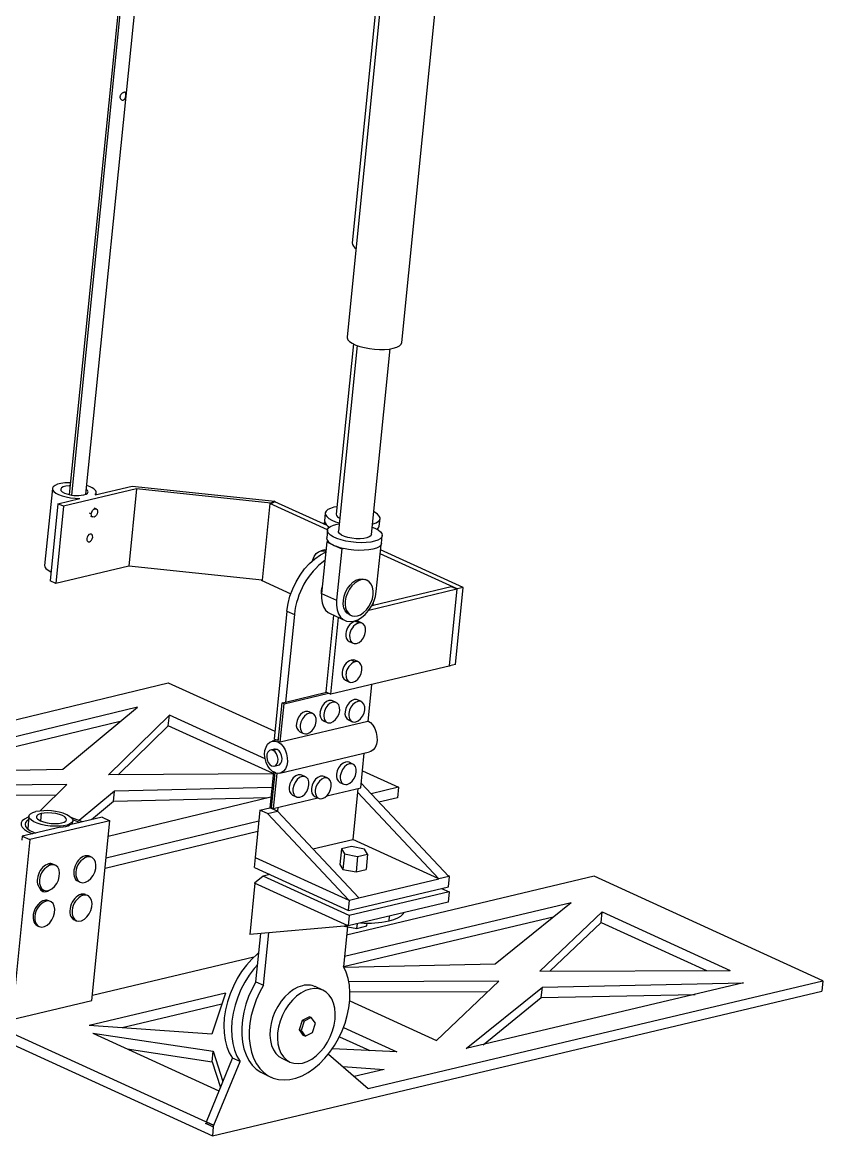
# Model space of a CAD drawing. Header units: inches. Extents: x 0.1 to 8.4, y 0.1 to 10.9.
# Drawn here: x 4.151 to 5.582, y 2.074 to 4.065 of the extents above; entities that cross this region are included whole.
import ezdxf

# ---------------------------------------------------------------- set-up
doc = ezdxf.new("R2010")
doc.units = ezdxf.units.IN
doc.header["$MEASUREMENT"] = 0

msp = doc.modelspace()

# ---------------------------------------------------------------- linework, layer by layer
at = {"color": 7, "linetype": 'Continuous', "lineweight": 25}
for p, q in [((4.2646, 3.221), (4.4076, 4.641)), ((4.3772, 4.6341), (4.2348, 3.2203)), ((4.8292, 3.4924), (4.92, 4.3938)), ((4.816, 4.3429), (4.7313, 3.5023)), ((4.8069, 4.33), (4.7405, 3.6705)), ((4.7427, 3.4898), (4.712, 3.1853)), ((4.7495, 3.4869), (4.7161, 3.1548)), ((4.7748, 3.1489), (4.8083, 3.481)), ((4.2047, 3.2313), (4.1908, 3.0933)), ((4.3552, 3.2306), (4.2244, 3.1994)), ((4.2813, 3.22), (4.3473, 3.2357)), ((4.3552, 3.2306), (4.3413, 3.0926)), ((4.3473, 3.2357), (4.6022, 3.2084)), ((4.595, 3.2049), (4.3552, 3.2306)), ((4.2143, 3.204), (4.2536, 3.2134)), ((4.2828, 3.2203), (4.2831, 3.2234)), ((4.5949, 3.2041), (4.6019, 3.2075)), ((4.6022, 3.2084), (4.595, 3.2049)), ((4.6024, 3.2076), (4.6019, 3.2075)), ((4.6022, 3.2084), (4.6022, 3.2076)), ((4.6958, 3.1651), (4.6024, 3.2076)), ((4.2143, 3.204), (4.2004, 3.066)), ((4.2244, 3.1994), (4.2105, 3.0614)), ((4.2244, 3.1994), (4.2143, 3.204)), ((4.2831, 3.1947), (4.2795, 3.1963)), ((4.5935, 3.2043), (4.5797, 3.0671)), ((4.6966, 3.1573), (4.5935, 3.2043)), ((4.5935, 3.2043), (4.5949, 3.2041)), ((4.595, 3.2049), (4.5949, 3.2041)), ((4.6924, 3.1872), (4.691, 3.1734)), ((4.7134, 3.1987), (4.7078, 3.1976)), ((4.273, 3.182), (4.2766, 3.1804)), ((4.6908, 3.1674), (4.6912, 3.1713)), ((4.789, 3.1636), (4.7904, 3.1774)), ((4.6965, 3.1568), (4.6951, 3.143)), ((4.7877, 3.1567), (4.7879, 3.1566)), ((4.7879, 3.1566), (4.7879, 3.1566)), ((4.7879, 3.1566), (4.7879, 3.1565)), ((4.793, 3.1331), (4.7944, 3.1469)), ((4.695, 3.1357), (4.6857, 3.0437)), ((4.698, 3.1364), (4.695, 3.1357)), ((4.695, 3.1357), (4.7084, 3.1295)), ((4.7084, 3.1295), (4.7219, 3.1234)), ((4.7837, 3.047), (4.7921, 3.1305)), ((4.6916, 3.1215), (4.6844, 3.1198)), ((4.7219, 3.1234), (4.7127, 3.0314)), ((4.7249, 3.1241), (4.7219, 3.1234)), ((4.9282, 3.0519), (4.7905, 3.1146)), ((4.9389, 3.0544), (4.7912, 3.1217)), ((4.3413, 3.0926), (4.2105, 3.0614)), ((4.5797, 3.0671), (4.3413, 3.0926)), ((4.5779, 3.0673), (4.5778, 3.0671)), ((4.5778, 3.0671), (4.6308, 3.043)), ((4.7673, 3.0669), (4.764, 3.0685)), ((4.2105, 3.0614), (4.2004, 3.066)), ((4.7703, 3.0136), (4.9277, 3.0516)), ((4.778, 3.0225), (4.9176, 3.0562)), ((4.9277, 3.0516), (4.9139, 2.9141)), ((4.9143, 2.9139), (4.9282, 3.0519)), ((4.9176, 3.0562), (4.9277, 3.0516)), ((4.925, 2.9165), (4.9389, 3.0544)), ((4.9389, 3.0544), (4.9282, 3.0519)), ((4.6857, 3.0437), (4.7127, 3.0314)), ((4.778, 3.0217), (4.7786, 3.0283)), ((4.6239, 3.0121), (4.6008, 2.7832)), ((4.6239, 3.0121), (4.6374, 3.006)), ((4.701, 3.0074), (4.7279, 2.9951)), ((4.778, 3.0217), (4.7751, 3.021)), ((4.6374, 3.006), (4.6216, 2.8493)), ((4.7072, 3.0046), (4.6934, 2.8673)), ((4.7024, 2.8632), (4.7163, 3.0004)), ((4.7354, 3.0058), (4.7388, 3.0042)), ((4.7521, 2.9907), (4.7454, 2.9938)), ((4.7584, 2.9902), (4.7517, 2.9933)), ((4.7354, 2.9575), (4.7421, 2.9544)), ((4.9164, 2.9142), (4.7024, 2.8632)), ((4.7456, 2.9214), (4.7388, 2.9245)), ((4.7519, 2.921), (4.7451, 2.924)), ((4.9139, 2.9141), (4.9143, 2.9139)), ((4.925, 2.9165), (4.9143, 2.9139)), ((4.9164, 2.9144), (4.9164, 2.9142)), ((4.7288, 2.8882), (4.7356, 2.8851)), ((3.9525, 2.7722), (4.4116, 2.8835)), ((4.4116, 2.8835), (4.6022, 2.7971)), ((4.775, 2.8805), (4.7684, 2.8146)), ((4.6153, 2.8478), (4.6216, 2.8493)), ((4.6187, 2.8462), (4.6981, 2.8652)), ((4.6216, 2.8493), (4.6947, 2.8667)), ((4.6934, 2.8673), (4.7024, 2.8632)), ((4.7122, 2.8486), (4.7054, 2.8517)), ((4.757, 2.85), (4.7503, 2.8531)), ((4.3567, 2.8401), (3.9551, 2.7428)), ((4.2235, 2.7294), (4.3567, 2.8401)), ((4.6084, 2.7788), (4.6153, 2.8478)), ((4.6117, 2.7773), (4.6187, 2.8462)), ((4.6187, 2.8462), (4.6153, 2.8478)), ((4.6701, 2.829), (4.6634, 2.832)), ((4.3257, 2.8144), (3.9533, 2.7241)), ((4.3049, 2.719), (4.4137, 2.8256)), ((4.4118, 2.8069), (4.4137, 2.8256)), ((4.5849, 2.748), (4.4137, 2.8256)), ((4.7684, 2.8146), (4.6117, 2.7773)), ((4.6891, 2.8159), (4.6959, 2.8128)), ((4.734, 2.8173), (4.7407, 2.8142)), ((4.3222, 2.7191), (4.4118, 2.8069)), ((4.5996, 2.7218), (4.4118, 2.8069)), ((4.647, 2.7962), (4.6538, 2.7931)), ((4.6054, 2.7812), (4.5976, 2.7794)), ((4.6053, 2.7812), (4.6008, 2.7832)), ((4.6117, 2.7773), (4.6091, 2.7784)), ((4.6016, 2.7651), (4.5945, 2.7634)), ((4.6064, 2.7645), (4.5993, 2.7628)), ((4.6113, 2.7219), (4.7716, 2.7601)), ((4.7559, 2.6961), (4.7622, 2.7579)), ((3.9531, 2.723), (4.2235, 2.7294)), ((4.6013, 2.7347), (4.6084, 2.7364)), ((4.7417, 2.7384), (4.735, 2.7415)), ((4.5995, 2.7208), (4.3049, 2.719)), ((4.5999, 2.7243), (4.5935, 2.6602)), ((4.6022, 2.7233), (4.5959, 2.6602)), ((4.6004, 2.7241), (4.5983, 2.725)), ((4.6056, 2.7218), (4.5992, 2.6587)), ((4.6038, 2.7226), (4.6004, 2.7242)), ((4.6004, 2.7241), (4.6004, 2.7242)), ((4.6005, 2.7241), (4.6004, 2.7241)), ((4.6037, 2.7223), (4.6038, 2.7226)), ((4.6571, 2.7155), (4.6504, 2.7186)), ((4.6969, 2.713), (4.6902, 2.7161)), ((4.759, 2.7261), (4.8233, 2.6969)), ((4.2305, 2.7016), (3.9707, 2.7)), ((4.2305, 2.7016), (4.1825, 2.6546)), ((4.3159, 2.69), (4.2526, 2.6374)), ((4.314, 2.6713), (4.3159, 2.69)), ((4.5971, 2.6967), (4.3159, 2.69)), ((4.695, 2.6815), (4.7559, 2.6961)), ((4.7187, 2.7056), (4.7254, 2.7026)), ((4.7506, 2.6948), (4.7499, 2.688)), ((4.7567, 2.704), (4.9135, 2.5371)), ((4.8233, 2.6969), (4.7745, 2.6851)), ((4.8233, 2.6969), (4.8214, 2.6782)), ((4.2113, 2.6828), (3.9706, 2.6814)), ((4.314, 2.6713), (4.2748, 2.6387)), ((4.5954, 2.6794), (4.3044, 2.6088)), ((4.5894, 2.6779), (4.314, 2.6713)), ((4.5992, 2.6587), (4.6793, 2.6778)), ((4.6341, 2.6828), (4.6408, 2.6797)), ((4.6739, 2.6803), (4.6806, 2.6772)), ((4.7499, 2.688), (4.7415, 2.6034)), ((4.7499, 2.688), (4.8956, 2.5329)), ((4.8214, 2.6782), (4.7885, 2.6702)), ((4.5756, 2.656), (4.5672, 2.5714)), ((4.5756, 2.656), (4.5935, 2.6602)), ((4.589, 2.6499), (4.5756, 2.656)), ((4.589, 2.6499), (4.6069, 2.6541)), ((4.589, 2.6499), (4.7348, 2.4947)), ((4.6069, 2.6541), (4.5935, 2.6602)), ((4.5959, 2.6602), (4.5992, 2.6587)), ((4.6076, 2.6607), (4.6069, 2.6541)), ((4.6069, 2.6541), (4.7526, 2.499)), ((4.1628, 2.645), (4.1605, 2.6226)), ((4.3072, 2.6371), (4.1642, 2.6032)), ((4.2938, 2.6432), (4.2358, 2.6295)), ((4.2405, 2.6306), (4.2411, 2.6371)), ((4.2752, 2.3153), (4.3072, 2.6371)), ((4.2938, 2.6432), (4.3072, 2.6371)), ((4.5737, 2.6364), (4.3006, 2.5702)), ((4.1508, 2.6093), (4.1501, 2.6021)), ((4.2189, 2.6255), (4.1508, 2.6093)), ((4.1508, 2.6093), (4.1642, 2.6032)), ((4.5718, 2.6177), (4.2987, 2.5515)), ((4.1642, 2.6032), (4.1322, 2.2814)), ((4.6704, 2.5865), (4.7415, 2.6034)), ((4.7391, 2.5907), (4.7212, 2.5865)), ((4.7625, 2.5862), (4.7391, 2.5907)), ((4.8956, 2.5329), (4.7415, 2.6034)), ((4.2668, 2.5724), (4.263, 2.5741)), ((4.2747, 2.5718), (4.2709, 2.5735)), ((4.5662, 2.5532), (4.568, 2.571)), ((4.5672, 2.5714), (4.7348, 2.4947)), ((4.7212, 2.5865), (4.7184, 2.5589)), ((4.7212, 2.5865), (4.7268, 2.5777)), ((4.7268, 2.5777), (4.724, 2.5501)), ((4.7268, 2.5777), (4.7502, 2.5732)), ((4.7502, 2.5732), (4.7475, 2.5456)), ((4.7502, 2.5732), (4.7681, 2.5774)), ((4.7681, 2.5774), (4.7625, 2.5862)), ((4.7681, 2.5774), (4.7653, 2.5498)), ((4.2018, 2.5581), (4.1978, 2.5599)), ((4.2097, 2.5575), (4.2057, 2.5593)), ((4.5662, 2.5532), (4.7338, 2.4765)), ((4.7184, 2.5589), (4.724, 2.5501)), ((4.724, 2.5501), (4.7475, 2.5456)), ((4.7475, 2.5456), (4.7653, 2.5498)), ((4.5812, 2.5378), (4.5659, 2.5255)), ((4.5935, 2.5407), (4.5812, 2.5378)), ((4.7353, 2.4673), (4.5812, 2.5378)), ((5.1733, 2.5376), (4.7305, 2.4325)), ((4.7526, 2.499), (4.8956, 2.5329)), ((4.9135, 2.5371), (4.8956, 2.5329)), ((4.9143, 2.5373), (4.9125, 2.5382)), ((4.9125, 2.5189), (4.9143, 2.5373)), ((4.9135, 2.5371), (4.9143, 2.5373)), ((5.5817, 2.3508), (5.1733, 2.5376)), ((4.1819, 2.5169), (4.1826, 2.5166)), ((4.1859, 2.5142), (4.1893, 2.5127)), ((4.1872, 2.5104), (4.1879, 2.5101)), ((4.2505, 2.5287), (4.2543, 2.527)), ((4.5665, 2.5253), (4.5574, 2.4338)), ((4.7335, 2.4489), (4.5659, 2.5255)), ((4.7338, 2.4765), (4.9125, 2.5189)), ((4.9141, 2.5097), (4.7353, 2.4673)), ((4.9002, 2.516), (4.9141, 2.5097)), ((4.9141, 2.5097), (4.9122, 2.4913)), ((4.1934, 2.4933), (4.1904, 2.4946)), ((4.2013, 2.4927), (4.1983, 2.494)), ((4.2599, 2.5037), (4.2561, 2.5054)), ((4.2678, 2.5031), (4.264, 2.5048)), ((5.1319, 2.4904), (4.7267, 2.3942)), ((4.9122, 2.4913), (4.7335, 2.4489)), ((4.7338, 2.4765), (4.7356, 2.4949)), ((4.7348, 2.4947), (4.7356, 2.4949)), ((4.7356, 2.4949), (4.7526, 2.499)), ((5.1319, 2.4904), (4.996, 2.3804)), ((5.1873, 2.4739), (5.0759, 2.368)), ((5.1855, 2.4552), (5.1873, 2.4739)), ((5.1873, 2.4739), (5.416, 2.3693)), ((4.1772, 2.4496), (4.1809, 2.4479)), ((4.2436, 2.4601), (4.2474, 2.4583)), ((5.1, 2.4645), (4.7252, 2.3756)), ((4.7353, 2.4673), (4.7335, 2.4489)), ((4.7491, 2.4443), (4.7499, 2.4528)), ((4.7666, 2.4488), (4.7671, 2.4539)), ((5.1855, 2.4552), (5.0938, 2.3681)), ((5.1855, 2.4552), (5.3737, 2.3691)), ((4.7331, 2.4491), (4.5574, 2.4338)), ((4.5686, 2.3489), (4.5772, 2.4355)), ((4.582, 2.3428), (4.5913, 2.4368)), ((4.732, 2.4474), (4.7249, 2.3761)), ((4.7261, 2.4485), (4.7491, 2.4443)), ((4.7491, 2.4443), (4.7666, 2.4488)), ((4.5647, 2.3931), (4.2761, 2.3247)), ((4.996, 2.3804), (4.7257, 2.3747)), ((5.0028, 2.35), (4.7345, 2.349)), ((4.7692, 2.158), (5.5817, 2.3508)), ((5.0028, 2.35), (4.8914, 2.2442)), ((5.0759, 2.368), (5.416, 2.3693)), ((5.5817, 2.3508), (5.5799, 2.3321)), ((4.4907, 2.0737), (5.5799, 2.3321)), ((4.5686, 2.3489), (4.582, 2.3428)), ((4.688, 2.3341), (4.6746, 2.3403)), ((4.9831, 2.3313), (4.7365, 2.3304)), ((5.4401, 2.3469), (4.9446, 2.2294)), ((4.9446, 2.2294), (5.0805, 2.3393)), ((5.0787, 2.3206), (5.0805, 2.3393)), ((5.0805, 2.3393), (5.4401, 2.3469)), ((4.1322, 2.2814), (4.2752, 2.3153)), ((4.5142, 2.3289), (4.2702, 2.271)), ((4.5142, 2.3289), (4.4896, 2.2554)), ((4.7361, 2.3152), (4.8914, 2.2442)), ((4.9747, 2.2365), (5.0787, 2.3206)), ((5.0787, 2.3206), (5.3538, 2.3264)), ((4.5076, 2.309), (4.3294, 2.2668)), ((4.0842, 2.2791), (4.4926, 2.0923)), ((4.4896, 2.2554), (4.2702, 2.271)), ((4.6512, 2.2799), (4.6458, 2.2633)), ((4.6545, 2.2784), (4.6491, 2.2618)), ((4.664, 2.2864), (4.6512, 2.2799)), ((4.6545, 2.2784), (4.6512, 2.2799)), ((4.6674, 2.2849), (4.6545, 2.2784)), ((4.6674, 2.2849), (4.664, 2.2864)), ((4.6748, 2.2748), (4.6674, 2.2849)), ((4.6694, 2.2582), (4.6748, 2.2748)), ((4.0823, 2.2604), (4.4907, 2.0737)), ((4.2767, 2.257), (4.4922, 2.2247)), ((4.2767, 2.257), (4.5024, 2.1538)), ((4.6458, 2.2633), (4.6532, 2.2532)), ((4.6491, 2.2618), (4.6458, 2.2633)), ((4.6491, 2.2618), (4.6565, 2.2517)), ((4.6565, 2.2517), (4.6532, 2.2532)), ((4.6565, 2.2517), (4.6694, 2.2582)), ((4.7178, 2.2507), (4.7723, 2.2258)), ((4.725, 2.267), (4.8201, 2.2235)), ((4.3384, 2.2288), (4.4903, 2.206)), ((4.4799, 2.0988), (4.5265, 2.2126)), ((4.4903, 2.206), (4.4922, 2.2247)), ((4.4922, 2.2247), (4.5094, 2.1709)), ((4.5401, 2.2063), (4.5265, 2.2126)), ((4.6158, 2.2116), (4.6292, 2.2055)), ((4.6982, 2.2198), (4.7692, 2.158)), ((4.8201, 2.2235), (4.7051, 2.2291)), ((4.4903, 2.206), (4.505, 2.1602)), ((4.4935, 2.0926), (4.5401, 2.2063)), ((4.7237, 2.1976), (4.7975, 2.1924)), ((4.7975, 2.1924), (4.7442, 2.1797)), ((4.5819, 2.1847), (4.5953, 2.1786)), ((4.4785, 2.0956), (4.4787, 2.0959)), ((4.4922, 2.0893), (4.4785, 2.0956)), ((4.4787, 2.0959), (4.4923, 2.0897)), ((4.4799, 2.0988), (4.4935, 2.0926)), ((4.4926, 2.0923), (4.4923, 2.0897)), ((4.4926, 2.0923), (4.4935, 2.0926)), ((4.4923, 2.0894), (4.4907, 2.0737)), ((4.4922, 2.0893), (4.4923, 2.0897)), ((4.4922, 2.0893), (4.4923, 2.0894))]:
    msp.add_line(p, q, dxfattribs=at)
at = {"color": 8, "linetype": 'Continuous', "lineweight": 25}
for p, q in [((4.2391, 3.2195), (4.3817, 4.6351)), ((4.2706, 3.1878), (4.2742, 3.1862)), ((4.1845, 2.6499), (4.1832, 2.6369)), ((4.8065, 2.4578), (4.8074, 2.4664))]:
    msp.add_line(p, q, dxfattribs=at)
at = {"color": 7, "linetype": 'Continuous', "lineweight": 25, "flags": 128}
for points in [[(4.7313, 3.5023), (4.7314, 3.5006), (4.7329, 3.4973), (4.736, 3.494), (4.7407, 3.4909), (4.7469, 3.4879), (4.7542, 3.4853), (4.7624, 3.4832), (4.7713, 3.4815), (4.7804, 3.4804), (4.7896, 3.4799), (4.7985, 3.48), (4.8067, 3.4807), (4.8139, 3.4821)], [(4.8139, 3.4821), (4.8202, 3.484), (4.825, 3.4865), (4.828, 3.4894), (4.8292, 3.4924)], [(4.2369, 3.2413), (4.2347, 3.2414), (4.227, 3.2411), (4.22, 3.2402), (4.214, 3.2388), (4.2094, 3.2369), (4.2063, 3.2345), (4.2048, 3.2318), (4.2051, 3.229), (4.2071, 3.226), (4.2107, 3.2231), (4.2157, 3.2204), (4.222, 3.2181), (4.2293, 3.2161), (4.2372, 3.2146), (4.2454, 3.2137), (4.2536, 3.2134), (4.2536, 3.2134)], [(4.2364, 3.2361), (4.2347, 3.236), (4.2288, 3.2354), (4.2241, 3.2341), (4.2209, 3.2323), (4.2195, 3.2302), (4.2199, 3.2278), (4.2222, 3.2254), (4.2261, 3.2231)], [(4.2607, 3.2197), (4.265, 3.2212), (4.2676, 3.2231), (4.2684, 3.2254), (4.2674, 3.2278), (4.2654, 3.2295)], [(4.2724, 3.2342), (4.2662, 3.2366), (4.2661, 3.2366)], [(4.2813, 3.22), (4.2825, 3.2216), (4.2831, 3.2234), (4.2829, 3.2252), (4.2821, 3.227), (4.2806, 3.2289), (4.2785, 3.2307), (4.2757, 3.2325), (4.2724, 3.2342)], [(4.2742, 3.1862), (4.2749, 3.1891), (4.2764, 3.1918), (4.2784, 3.1938), (4.2806, 3.1949), (4.2827, 3.1948), (4.2844, 3.1937), (4.2854, 3.1916), (4.2855, 3.1889), (4.2848, 3.186), (4.2833, 3.1833), (4.2813, 3.1813), (4.2791, 3.1802), (4.277, 3.1803), (4.2753, 3.1814), (4.2743, 3.1835), (4.2742, 3.1862)], [(4.7078, 3.1976), (4.7016, 3.1957), (4.6969, 3.1934), (4.6938, 3.1906), (4.6925, 3.1875), (4.6929, 3.1843), (4.695, 3.1809), (4.6989, 3.1777), (4.7042, 3.1745), (4.7109, 3.1717), (4.7176, 3.1696)], [(4.7767, 3.1674), (4.7783, 3.1679), (4.7837, 3.17), (4.7876, 3.1726), (4.7899, 3.1755), (4.7903, 3.1787), (4.7891, 3.182), (4.7861, 3.1853), (4.7814, 3.1885), (4.7789, 3.1899)], [(4.7762, 3.1623), (4.7811, 3.1603), (4.7868, 3.1573), (4.791, 3.154), (4.7936, 3.1507), (4.7944, 3.1474), (4.7935, 3.1443), (4.7908, 3.1414), (4.7865, 3.139), (4.7807, 3.1369), (4.7737, 3.1355), (4.7656, 3.1346), (4.7568, 3.1343), (4.7476, 3.1347), (4.7382, 3.1357), (4.7292, 3.1373), (4.7208, 3.1394), (4.7132, 3.1419), (4.7068, 3.1448), (4.7018, 3.148), (4.6984, 3.1513), (4.6966, 3.1546), (4.6967, 3.1579), (4.6985, 3.1609), (4.702, 3.1635), (4.7071, 3.1658), (4.7135, 3.1675), (4.7174, 3.1682)], [(4.2707, 3.1359), (4.2728, 3.1369), (4.2747, 3.1388), (4.276, 3.1414), (4.2767, 3.1441), (4.2766, 3.1466), (4.2756, 3.1486), (4.2741, 3.1497), (4.2721, 3.1497), (4.27, 3.1487), (4.2681, 3.1468), (4.2667, 3.1443), (4.266, 3.1416)], [(4.7748, 3.1489), (4.7739, 3.1468), (4.7712, 3.1447), (4.7669, 3.143), (4.7613, 3.1419), (4.7546, 3.1414), (4.7474, 3.1415), (4.74, 3.1423), (4.733, 3.1437), (4.7268, 3.1456), (4.7217, 3.1479), (4.7181, 3.1505), (4.7163, 3.1531), (4.7161, 3.1548)], [(4.7851, 3.1579), (4.7879, 3.1607), (4.789, 3.1636)], [(4.266, 3.1416), (4.266, 3.1402), (4.2662, 3.139), (4.2666, 3.1379), (4.2671, 3.137), (4.2678, 3.1364), (4.2687, 3.136), (4.2697, 3.1358), (4.2707, 3.1359)], [(4.698, 3.1364), (4.6956, 3.1398), (4.6951, 3.143)], [(4.793, 3.1331), (4.793, 3.133), (4.7917, 3.1299), (4.7886, 3.1271), (4.7839, 3.1246), (4.7777, 3.1227), (4.7702, 3.1214), (4.7618, 3.1207), (4.7527, 3.1206), (4.7433, 3.1211), (4.7339, 3.1223), (4.7249, 3.1241)], [(4.6239, 3.0121), (4.6259, 3.0254), (4.6294, 3.0387), (4.6342, 3.0519), (4.6402, 3.0645), (4.6474, 3.0765), (4.6555, 3.0875), (4.6644, 3.0973), (4.674, 3.1057), (4.684, 3.1126), (4.6931, 3.1173)], [(4.6698, 3.1022), (4.6702, 3.1039), (4.6726, 3.1099), (4.676, 3.1147), (4.6803, 3.1181), (4.6851, 3.1199), (4.6904, 3.12), (4.6933, 3.1193)], [(4.6916, 3.1215), (4.6923, 3.1216), (4.6936, 3.1218)], [(4.1908, 3.0933), (4.1912, 3.091), (4.1932, 3.088), (4.1968, 3.0852), (4.2018, 3.0825), (4.202, 3.0824)], [(4.7354, 3.0058), (4.7316, 3.0082), (4.7282, 3.0124), (4.7258, 3.0178), (4.7247, 3.0242), (4.7248, 3.0312), (4.7261, 3.0385), (4.7287, 3.0457), (4.7322, 3.0525), (4.7367, 3.0586), (4.7418, 3.0635), (4.7473, 3.0672), (4.753, 3.0693), (4.7584, 3.0698), (4.7634, 3.0687), (4.764, 3.0685)], [(4.7498, 3.0034), (4.7555, 3.0055), (4.761, 3.0092), (4.7661, 3.0141), (4.7705, 3.0202), (4.7741, 3.027), (4.7767, 3.0342), (4.778, 3.0415), (4.7781, 3.0485), (4.7769, 3.0549), (4.7746, 3.0603), (4.7712, 3.0645), (4.7668, 3.0672), (4.7618, 3.0683), (4.7563, 3.0678), (4.7507, 3.0656), (4.7452, 3.062), (4.7401, 3.057), (4.7356, 3.051), (4.732, 3.0442), (4.7295, 3.0369), (4.7281, 3.0296)], [(4.6857, 3.0429), (4.6858, 3.0489), (4.6869, 3.055)], [(4.7436, 2.9939), (4.7505, 2.9964), (4.7573, 3.0005), (4.7638, 3.006), (4.7697, 3.0128), (4.7748, 3.0206), (4.779, 3.0291), (4.782, 3.038), (4.7837, 3.047)], [(4.6857, 3.0437), (4.6855, 3.0349), (4.6867, 3.0267), (4.6892, 3.0196), (4.6929, 3.0137), (4.6977, 3.0092), (4.701, 3.0074)], [(4.7127, 3.0314), (4.7124, 3.0226), (4.7136, 3.0145), (4.7161, 3.0073), (4.7198, 3.0014), (4.7246, 2.997), (4.7304, 2.9942), (4.7368, 2.9932), (4.7436, 2.9939)], [(4.7281, 3.0296), (4.728, 3.0235), (4.7288, 3.0178), (4.7305, 3.0128), (4.7332, 3.0086), (4.7365, 3.0055), (4.7405, 3.0036), (4.745, 3.0028), (4.7498, 3.0034)], [(4.736, 2.9689), (4.7362, 2.9634), (4.7377, 2.9588), (4.7404, 2.9554), (4.7441, 2.9538), (4.7484, 2.9539), (4.7529, 2.9559), (4.7571, 2.9594), (4.7607, 2.9643), (4.7632, 2.9699), (4.7645, 2.9757), (4.7644, 2.9812), (4.7629, 2.9859), (4.7601, 2.9892), (4.7564, 2.9909), (4.7521, 2.9907)], [(4.7517, 2.9933), (4.7497, 2.9939), (4.7454, 2.9938)], [(4.7295, 2.8996), (4.7296, 2.8941), (4.7311, 2.8895), (4.7338, 2.8862), (4.7376, 2.8845), (4.7419, 2.8846), (4.7464, 2.8866), (4.7506, 2.8902), (4.7542, 2.895), (4.7567, 2.9006), (4.758, 2.9064), (4.7578, 2.912), (4.7563, 2.9166), (4.7536, 2.9199), (4.7499, 2.9216), (4.7456, 2.9214)], [(4.7451, 2.924), (4.7432, 2.9247), (4.7388, 2.9245)], [(4.7054, 2.8517), (4.7035, 2.8523), (4.6991, 2.8522), (4.6947, 2.8502), (4.6904, 2.8467), (4.6869, 2.8418), (4.6843, 2.8362), (4.683, 2.8304)], [(4.7022, 2.8123), (4.7067, 2.8143), (4.7109, 2.8178), (4.7145, 2.8227), (4.717, 2.8283), (4.7183, 2.8341), (4.7181, 2.8396), (4.7166, 2.8443), (4.7139, 2.8476), (4.7102, 2.8493), (4.7059, 2.8491), (4.7014, 2.8472), (4.6971, 2.8436), (4.6936, 2.8388), (4.691, 2.8332), (4.6898, 2.8273)], [(4.7503, 2.8531), (4.7483, 2.8537), (4.744, 2.8536), (4.7395, 2.8516), (4.7353, 2.8481), (4.7317, 2.8432), (4.7292, 2.8376), (4.7279, 2.8318)], [(4.747, 2.8137), (4.7515, 2.8157), (4.7557, 2.8192), (4.7593, 2.8241), (4.7618, 2.8297), (4.7631, 2.8355), (4.763, 2.841), (4.7615, 2.8457), (4.7587, 2.849), (4.755, 2.8507), (4.7507, 2.8505), (4.7462, 2.8486), (4.742, 2.845), (4.7384, 2.8402), (4.7359, 2.8346), (4.7346, 2.8287)], [(4.6634, 2.832), (4.6614, 2.8327), (4.657, 2.8325), (4.6526, 2.8306), (4.6483, 2.827), (4.6448, 2.8222), (4.6422, 2.8166), (4.641, 2.8107)], [(4.6601, 2.7927), (4.6646, 2.7946), (4.6688, 2.7982), (4.6724, 2.803), (4.6749, 2.8086), (4.6762, 2.8145), (4.676, 2.82), (4.6745, 2.8246), (4.6718, 2.8279), (4.6681, 2.8296), (4.6638, 2.8295), (4.6593, 2.8275), (4.6551, 2.824), (4.6515, 2.8191), (4.649, 2.8135), (4.6477, 2.8077)], [(4.7346, 2.8287), (4.7345, 2.8252), (4.735, 2.8219), (4.736, 2.8191), (4.7375, 2.8167), (4.7394, 2.8149), (4.7417, 2.8138), (4.7443, 2.8134), (4.747, 2.8137)], [(4.6898, 2.8273), (4.6897, 2.8238), (4.6902, 2.8205), (4.6911, 2.8177), (4.6926, 2.8153), (4.6946, 2.8135), (4.6969, 2.8124), (4.6994, 2.812), (4.7022, 2.8123)], [(4.7685, 2.8159), (4.7731, 2.8128), (4.7774, 2.8079), (4.781, 2.8019), (4.7835, 2.795), (4.7849, 2.7878), (4.785, 2.7806), (4.7838, 2.774), (4.7815, 2.7682), (4.7781, 2.7638), (4.7739, 2.7609), (4.7716, 2.7601)], [(4.6477, 2.8077), (4.6476, 2.8041), (4.6481, 2.8009), (4.6491, 2.798), (4.6505, 2.7957), (4.6525, 2.7939), (4.6548, 2.7928), (4.6573, 2.7924), (4.6601, 2.7927)], [(4.5983, 2.725), (4.5937, 2.7292), (4.5897, 2.7348), (4.5867, 2.7413), (4.5848, 2.7484), (4.5841, 2.7557), (4.5847, 2.7626), (4.5865, 2.7688), (4.5894, 2.7739), (4.5933, 2.7775), (4.5979, 2.7794), (4.6029, 2.7796), (4.6079, 2.7779), (4.6128, 2.7746), (4.6172, 2.7697), (4.6207, 2.7637), (4.6233, 2.7568), (4.6246, 2.7496), (4.6247, 2.7424), (4.6236, 2.7357), (4.6212, 2.73), (4.6178, 2.7256), (4.6136, 2.7227), (4.6088, 2.7216), (4.6037, 2.7223)], [(4.5993, 2.7628), (4.5957, 2.7636), (4.5925, 2.7626), (4.5898, 2.7599), (4.5882, 2.756), (4.5877, 2.7512), (4.5884, 2.7461), (4.5903, 2.7414), (4.5931, 2.7376), (4.5965, 2.7352)], [(4.5965, 2.7352), (4.6, 2.7345), (4.6033, 2.7355), (4.6059, 2.7382), (4.6076, 2.7421), (4.6081, 2.7469), (4.6073, 2.752), (4.6054, 2.7567), (4.6026, 2.7604), (4.5993, 2.7628)], [(4.6064, 2.7645), (4.6029, 2.7653), (4.6016, 2.7651)], [(4.6084, 2.7364), (4.6104, 2.7372), (4.6131, 2.7399), (4.6147, 2.7438), (4.6152, 2.7486), (4.6144, 2.7537), (4.6126, 2.7584), (4.6098, 2.7621), (4.6064, 2.7645)], [(4.735, 2.7415), (4.733, 2.7421), (4.7287, 2.742), (4.7242, 2.74), (4.7199, 2.7365), (4.7164, 2.7316), (4.7138, 2.726), (4.7126, 2.7202)], [(4.7317, 2.7021), (4.7362, 2.7041), (4.7404, 2.7076), (4.744, 2.7124), (4.7465, 2.718), (4.7478, 2.7239), (4.7477, 2.7294), (4.7462, 2.7341), (4.7434, 2.7374), (4.7397, 2.739), (4.7354, 2.7389), (4.7309, 2.7369), (4.7267, 2.7334), (4.7231, 2.7286), (4.7206, 2.723), (4.7193, 2.7171)], [(4.6504, 2.7186), (4.6484, 2.7192), (4.6441, 2.7191), (4.6396, 2.7171), (4.6353, 2.7136), (4.6318, 2.7088), (4.6292, 2.7031), (4.628, 2.6973)], [(4.6471, 2.6792), (4.6516, 2.6812), (4.6558, 2.6847), (4.6594, 2.6896), (4.6619, 2.6952), (4.6632, 2.701), (4.6631, 2.7065), (4.6616, 2.7112), (4.6588, 2.7145), (4.6551, 2.7162), (4.6508, 2.716), (4.6463, 2.7141), (4.6421, 2.7105), (4.6385, 2.7057), (4.636, 2.7001), (4.6347, 2.6942)], [(4.6902, 2.7161), (4.6882, 2.7167), (4.6839, 2.7166), (4.6794, 2.7146), (4.6752, 2.7111), (4.6716, 2.7062), (4.6691, 2.7006), (4.6678, 2.6948)], [(4.6869, 2.6767), (4.6914, 2.6787), (4.6957, 2.6822), (4.6992, 2.687), (4.7018, 2.6927), (4.703, 2.6985), (4.7029, 2.704), (4.7014, 2.7087), (4.6987, 2.712), (4.6949, 2.7137), (4.6906, 2.7135), (4.6861, 2.7116), (4.6819, 2.708), (4.6784, 2.7032), (4.6758, 2.6976), (4.6745, 2.6917)], [(4.7193, 2.7171), (4.7192, 2.7136), (4.7197, 2.7103), (4.7207, 2.7075), (4.7222, 2.7051), (4.7241, 2.7033), (4.7264, 2.7022), (4.729, 2.7018), (4.7317, 2.7021)], [(4.6347, 2.6942), (4.6346, 2.6907), (4.6351, 2.6875), (4.6361, 2.6846), (4.6376, 2.6822), (4.6395, 2.6804), (4.6418, 2.6793), (4.6444, 2.6789), (4.6471, 2.6792)], [(4.6745, 2.6917), (4.6745, 2.6882), (4.6749, 2.6849), (4.6759, 2.6821), (4.6774, 2.6797), (4.6793, 2.6779), (4.6816, 2.6768), (4.6842, 2.6764), (4.6869, 2.6767)], [(4.2304, 2.6479), (4.2355, 2.6451), (4.239, 2.6422), (4.2409, 2.6392), (4.2409, 2.6363), (4.2392, 2.6336), (4.2358, 2.6312), (4.2308, 2.6293), (4.2245, 2.628), (4.2172, 2.6272), (4.2092, 2.6271), (4.2008, 2.6276), (4.1925, 2.6287), (4.1847, 2.6304), (4.1776, 2.6326), (4.1716, 2.6352), (4.167, 2.638), (4.164, 2.641), (4.1628, 2.644), (4.1633, 2.6468), (4.1656, 2.6494), (4.1696, 2.6516), (4.175, 2.6533)], [(4.1845, 2.6499), (4.181, 2.6488), (4.1784, 2.6474), (4.1767, 2.6459), (4.176, 2.6441), (4.1764, 2.6422), (4.1778, 2.6404), (4.1802, 2.6385), (4.1834, 2.6368)], [(4.1834, 2.6368), (4.1888, 2.6348), (4.1953, 2.6332), (4.2022, 2.6322), (4.2092, 2.6318), (4.2158, 2.6321), (4.2215, 2.633), (4.2259, 2.6345), (4.2288, 2.6365), (4.2299, 2.6388), (4.2292, 2.6413), (4.2267, 2.6438), (4.2226, 2.6461), (4.2171, 2.6481), (4.2107, 2.6497), (4.2037, 2.6507), (4.1967, 2.6511), (4.1902, 2.6508), (4.1845, 2.6499)], [(4.1626, 2.6437), (4.1602, 2.6428), (4.1545, 2.64), (4.1506, 2.6367), (4.1486, 2.6331), (4.1486, 2.6293), (4.1506, 2.6253), (4.1546, 2.6213), (4.1604, 2.6175), (4.1678, 2.614), (4.1688, 2.6136)], [(4.1621, 2.6388), (4.1597, 2.6372), (4.1568, 2.634), (4.1558, 2.6306), (4.1568, 2.627), (4.1597, 2.6233), (4.1643, 2.6198), (4.1706, 2.6164), (4.1742, 2.6149)], [(4.2467, 2.5451), (4.2467, 2.539), (4.2481, 2.5337), (4.2508, 2.5295), (4.2545, 2.5269), (4.259, 2.526), (4.2638, 2.5269), (4.2688, 2.5295), (4.2734, 2.5336), (4.2773, 2.5389), (4.2803, 2.545), (4.282, 2.5515), (4.2824, 2.5578), (4.2815, 2.5634), (4.2792, 2.568), (4.2759, 2.5712), (4.2716, 2.5727), (4.2668, 2.5724)], [(4.1817, 2.5308), (4.1817, 2.5247), (4.1831, 2.5193), (4.1858, 2.5152), (4.1895, 2.5126), (4.1939, 2.5117), (4.1988, 2.5126), (4.2038, 2.5151), (4.2084, 2.5193), (4.2123, 2.5246), (4.2153, 2.5307), (4.217, 2.5372), (4.2174, 2.5435), (4.2165, 2.5491), (4.2142, 2.5537), (4.2108, 2.5568), (4.2066, 2.5583), (4.2018, 2.5581)], [(4.1826, 2.5166), (4.1854, 2.5145), (4.1859, 2.5142)], [(4.2015, 2.5138), (4.2003, 2.5127), (4.196, 2.5102), (4.1917, 2.5093), (4.1878, 2.5102), (4.1847, 2.5127), (4.1826, 2.5166)], [(4.1733, 2.466), (4.1733, 2.4599), (4.1747, 2.4545), (4.1774, 2.4504), (4.1811, 2.4478), (4.1856, 2.4469), (4.1904, 2.4478), (4.1954, 2.4503), (4.2, 2.4545), (4.2039, 2.4598), (4.2069, 2.4659), (4.2086, 2.4724), (4.209, 2.4787), (4.2081, 2.4843), (4.2058, 2.4889), (4.2025, 2.492), (4.1982, 2.4935), (4.1934, 2.4933)], [(4.2398, 2.4765), (4.2398, 2.4704), (4.2412, 2.465), (4.2439, 2.4609), (4.2476, 2.4583), (4.252, 2.4574), (4.2569, 2.4582), (4.2619, 2.4608), (4.2665, 2.4649), (4.2704, 2.4703), (4.2734, 2.4764), (4.2751, 2.4828), (4.2755, 2.4891), (4.2746, 2.4948), (4.2723, 2.4994), (4.2689, 2.5025), (4.2647, 2.504), (4.2599, 2.5037)], [(4.8065, 2.4578), (4.815, 2.4603), (4.8222, 2.4632), (4.8278, 2.4666), (4.8317, 2.4704), (4.8331, 2.4725)], [(4.5738, 2.4012), (4.5712, 2.399), (4.5611, 2.3896), (4.5516, 2.3789), (4.5429, 2.3672), (4.535, 2.3546), (4.5281, 2.3412), (4.5223, 2.3274), (4.5176, 2.3132), (4.5142, 2.2989), (4.512, 2.2848), (4.5112, 2.2709), (4.5117, 2.2575), (4.5135, 2.2448), (4.5166, 2.2329), (4.5209, 2.2221), (4.5265, 2.2126)], [(4.5717, 2.3802), (4.5652, 2.3727), (4.5565, 2.361), (4.5486, 2.3484), (4.5417, 2.335), (4.5359, 2.3212), (4.5312, 2.307), (4.5278, 2.2927), (4.5256, 2.2785), (4.5248, 2.2646), (4.5253, 2.2512), (4.5271, 2.2385), (4.5302, 2.2267), (4.5346, 2.2159), (4.5401, 2.2063)], [(4.582, 2.3428), (4.5749, 2.3299), (4.5689, 2.3165), (4.564, 2.3027), (4.5602, 2.2887), (4.5577, 2.2748), (4.5565, 2.2611), (4.5565, 2.2478), (4.5579, 2.2351), (4.5605, 2.2232), (4.5643, 2.2122), (4.5693, 2.2024), (4.5754, 2.1939), (4.5825, 2.1867), (4.5906, 2.181), (4.5994, 2.1769), (4.6089, 2.1744), (4.619, 2.1735), (4.6294, 2.1744), (4.6401, 2.1769), (4.6509, 2.181), (4.6616, 2.1867), (4.6721, 2.1938), (4.6822, 2.2024), (4.6918, 2.2122), (4.7008, 2.2231), (4.709, 2.235), (4.7163, 2.2477), (4.7226, 2.261), (4.7278, 2.2747), (4.7318, 2.2887), (4.7347, 2.3027), (4.7362, 2.3164), (4.7365, 2.3299), (4.7355, 2.3427), (4.7332, 2.3548), (4.7297, 2.366), (4.7249, 2.3761)], [(4.5686, 2.3489), (4.5615, 2.3361), (4.5555, 2.3226), (4.5506, 2.3088), (4.5468, 2.2949), (4.5443, 2.2809), (4.5431, 2.2672), (4.5431, 2.2539), (4.5445, 2.2412), (4.5471, 2.2293), (4.5509, 2.2184), (4.5559, 2.2085), (4.562, 2.2), (4.5691, 2.1928), (4.5772, 2.1871), (4.5819, 2.1847)], [(4.6518, 2.342), (4.6436, 2.3393), (4.6356, 2.335), (4.6277, 2.3293), (4.6203, 2.3223), (4.6135, 2.3141), (4.6075, 2.3049), (4.6024, 2.2951), (4.5984, 2.2848), (4.5955, 2.2742), (4.5938, 2.2638), (4.5934, 2.2536), (4.5943, 2.2439), (4.5964, 2.2351), (4.5998, 2.2272), (4.6042, 2.2206), (4.6097, 2.2153), (4.6158, 2.2116)], [(4.6652, 2.3359), (4.657, 2.3332), (4.649, 2.3289), (4.6411, 2.3232), (4.6337, 2.3161), (4.6269, 2.3079), (4.6209, 2.2988), (4.6158, 2.289), (4.6118, 2.2787), (4.6089, 2.2681), (4.6072, 2.2576), (4.6068, 2.2474), (4.6077, 2.2378), (4.6098, 2.229), (4.6132, 2.2211), (4.6176, 2.2145), (4.6231, 2.2092), (4.6294, 2.2054), (4.6365, 2.2032), (4.6441, 2.2026), (4.652, 2.2037)], [(4.652, 2.2037), (4.6601, 2.2064), (4.6682, 2.2107), (4.6761, 2.2165), (4.6835, 2.2235), (4.6903, 2.2317), (4.6963, 2.2408), (4.7014, 2.2507), (4.7054, 2.261), (4.7083, 2.2715), (4.71, 2.282), (4.7104, 2.2922), (4.7095, 2.3018), (4.7074, 2.3107), (4.704, 2.3185), (4.6996, 2.3252), (4.6941, 2.3305), (4.6878, 2.3342), (4.6807, 2.3364), (4.6731, 2.337), (4.6652, 2.3359)]]:
    msp.add_lwpolyline(points, dxfattribs=at)
at = {"color": 7, "linetype": 'Continuous', "lineweight": 25}
for centre, radius, start, end in [((4.7526, 3.6716), 0.0121, 185.1656, 244.0961), ((4.2491, 3.2795), 0.0609, 247.7677, 280.9742), ((4.7054, 3.1757), 0.0145, 189.1485, 248.3902), ((4.721, 3.1868), 0.00915, 189.4514, 253.18), ((4.7215, 3.1611), 0.0342, 226.3446, 247.4559), ((4.7448, 3.2121), 0.0902, 246.2493, 257.2536), ((4.7748, 2.9924), 0.1381, 127.0127, 174.372), ((4.7543, 2.9704), 0.025, 110.788, 176.309), ((4.761, 2.9673), 0.025, 110.788, 176.309), ((4.7422, 2.9689), 0.0133, 166.4875, 239.015), ((4.7477, 2.9011), 0.025, 110.7866, 176.309), ((4.7545, 2.898), 0.025, 110.7866, 176.309), ((4.7357, 2.8996), 0.0133, 166.4877, 239.0152), ((4.6962, 2.8274), 0.0135, 167.1621, 238.3385), ((4.7411, 2.8288), 0.0135, 167.1649, 238.3376), ((4.6541, 2.8077), 0.0135, 167.1639, 238.3367), ((4.6085, 2.7682), 0.0134, 89.3855, 104.0008), ((4.7258, 2.7172), 0.0135, 167.1635, 238.339), ((4.6412, 2.6943), 0.0135, 167.1641, 238.3365), ((4.681, 2.6918), 0.0135, 167.1629, 238.3396), ((4.1936, 2.5577), 0.0974, 67.7674, 100.9746), ((4.2145, 2.5481), 0.0971, 63.2734, 75.2643), ((4.219, 2.5693), 0.0725, 62.2885, 72.2549), ((4.2779, 2.5431), 0.0313, 110.7884, 176.3078), ((4.2129, 2.5288), 0.0313, 110.7882, 176.308), ((4.2045, 2.464), 0.0313, 110.7887, 176.3083), ((4.271, 2.4745), 0.0313, 110.7884, 176.3078), ((4.1829, 2.4563), 0.00878, 229.0697, 261.7466), ((4.7678, 2.6411), 0.1873, 266.2792, 281.9098), ((4.6607, 2.3088), 0.0344, 66.1143, 104.998)]:
    msp.add_arc(centre, radius, start, end, dxfattribs=at)
for centre, major_axis, ratio, start_param, end_param in [((4.2018, 2.6392), (0.0392, -0.0039), 0.343591, 5.198499, 5.800794), ((4.2607, 2.5511), (0.0102, 0.0224), 0.662826, 0.475606, 3.142753), ((4.2607, 2.5511), (0.0102, 0.0224), 0.662826, 0.001161, 0.475606), ((4.1955, 2.5369), (0.0102, 0.0224), 0.662826, 0.475606, 2.891444), ((4.1955, 2.5369), (0.0102, 0.0224), 0.662826, 0.001161, 0.475606), ((4.1954, 2.5284), (0.0082, 0.0179), 0.662826, 2.524633, 3.142753), ((4.1881, 2.4716), (0.0102, 0.0224), 0.662826, 0.475606, 3.089064), ((4.1881, 2.4716), (0.0102, 0.0224), 0.662826, 0.001161, 0.475606), ((4.2538, 2.4824), (0.0102, 0.0224), 0.662826, 0.475606, 3.142753), ((4.2538, 2.4824), (0.0102, 0.0224), 0.662826, 0.001161, 0.475606)]:
    msp.add_ellipse(centre, major_axis=major_axis, ratio=ratio, start_param=start_param, end_param=end_param, dxfattribs=at)
for points, knots in [([(4.3255, 3.9322), (4.3255, 3.9326), (4.3257, 3.9336), (4.3265, 3.9353), (4.3281, 3.9372), (4.3301, 3.9387), (4.3317, 3.9394), (4.3328, 3.9398), (4.3338, 3.94), (4.3349, 3.9398), (4.3356, 3.9393), (4.336, 3.9383), (4.3361, 3.9373), (4.3361, 3.9361), (4.336, 3.9348), (4.3359, 3.9334), (4.3355, 3.9315), (4.3348, 3.9291), (4.3336, 3.9273), (4.3324, 3.9264), (4.3314, 3.9259), (4.3303, 3.9258), (4.3289, 3.9261), (4.3271, 3.9272), (4.3259, 3.9291), (4.3254, 3.9308), (4.3254, 3.9317), (4.3255, 3.9322)], [0, 0, 0, 0, 0.030986, 0.062609, 0.124919, 0.187116, 0.218516, 0.249598, 0.280758, 0.312308, 0.374689, 0.406003, 0.437227, 0.46881, 0.499681, 0.530659, 0.562381, 0.624882, 0.687193, 0.718642, 0.749708, 0.780877, 0.812369, 0.874894, 0.937291, 0.968992, 1, 1, 1, 1]), ([(4.6091, 2.7784), (4.609, 2.7785), (4.6087, 2.7786), (4.6085, 2.7787), (4.6084, 2.7788)], [0, 0, 0, 0, 0.560147, 1, 1, 1, 1])]:
    msp.add_open_spline(points, degree=3, knots=knots, dxfattribs=at)

doc.saveas('drawing.dxf')
